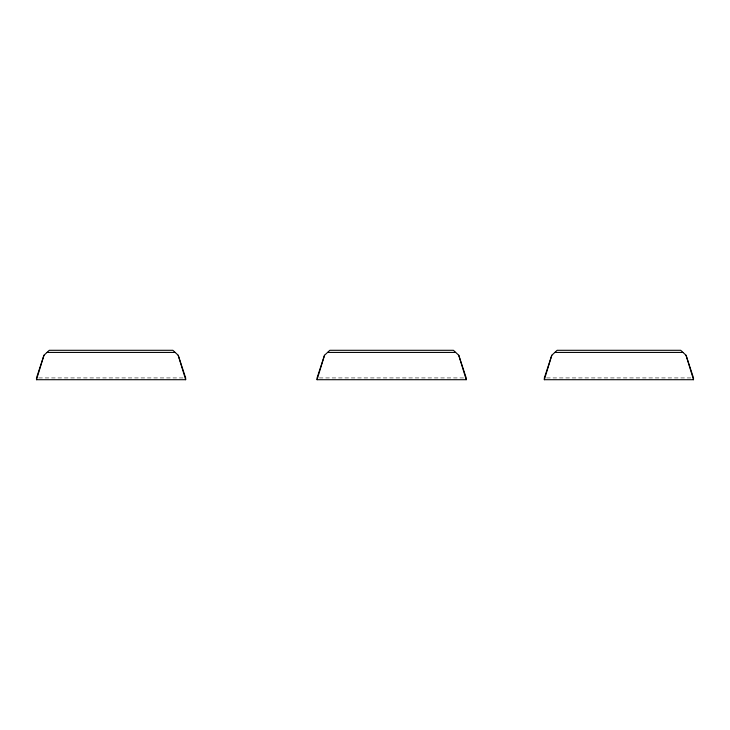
<?xml version="1.0" encoding="UTF-8"?>
<svg xmlns="http://www.w3.org/2000/svg" width="730" height="730" viewBox="0 0 730 730"><rect width="100%" height="100%" fill="white"/><g stroke="black" fill="none" stroke-linecap="round" stroke-linejoin="round"><path stroke-width="0.55" stroke-dasharray="3.65 2.74" d="M38.781 377.93L183.376 377.93M319.338 377.93L463.933 377.93M546.624 377.93L691.219 377.93"/><path stroke-width="1.09" d="M36.5 379.7L43.955 355.273L49.284 350.3L172.873 350.3L178.202 355.273L185.657 377.93L185.657 379.7L36.5 379.7L36.5 377.93L43.955 355.273M317.057 379.7L324.512 355.273L329.841 350.3L453.43 350.3L458.759 355.273L466.214 377.93L466.214 379.7L317.057 379.7L317.057 377.93L324.512 355.273M544.343 379.7L551.798 355.273L557.127 350.3L680.716 350.3L686.045 355.273L693.5 377.93L693.5 379.7L544.343 379.7L544.343 377.93L551.798 355.273M47.158 352.426L174.999 352.426M327.715 352.426L455.556 352.426M555.001 352.426L682.842 352.426M686.045 355.273L693.5 379.7M458.759 355.273L466.214 379.7M178.202 355.273L185.657 379.7"/></g></svg>
